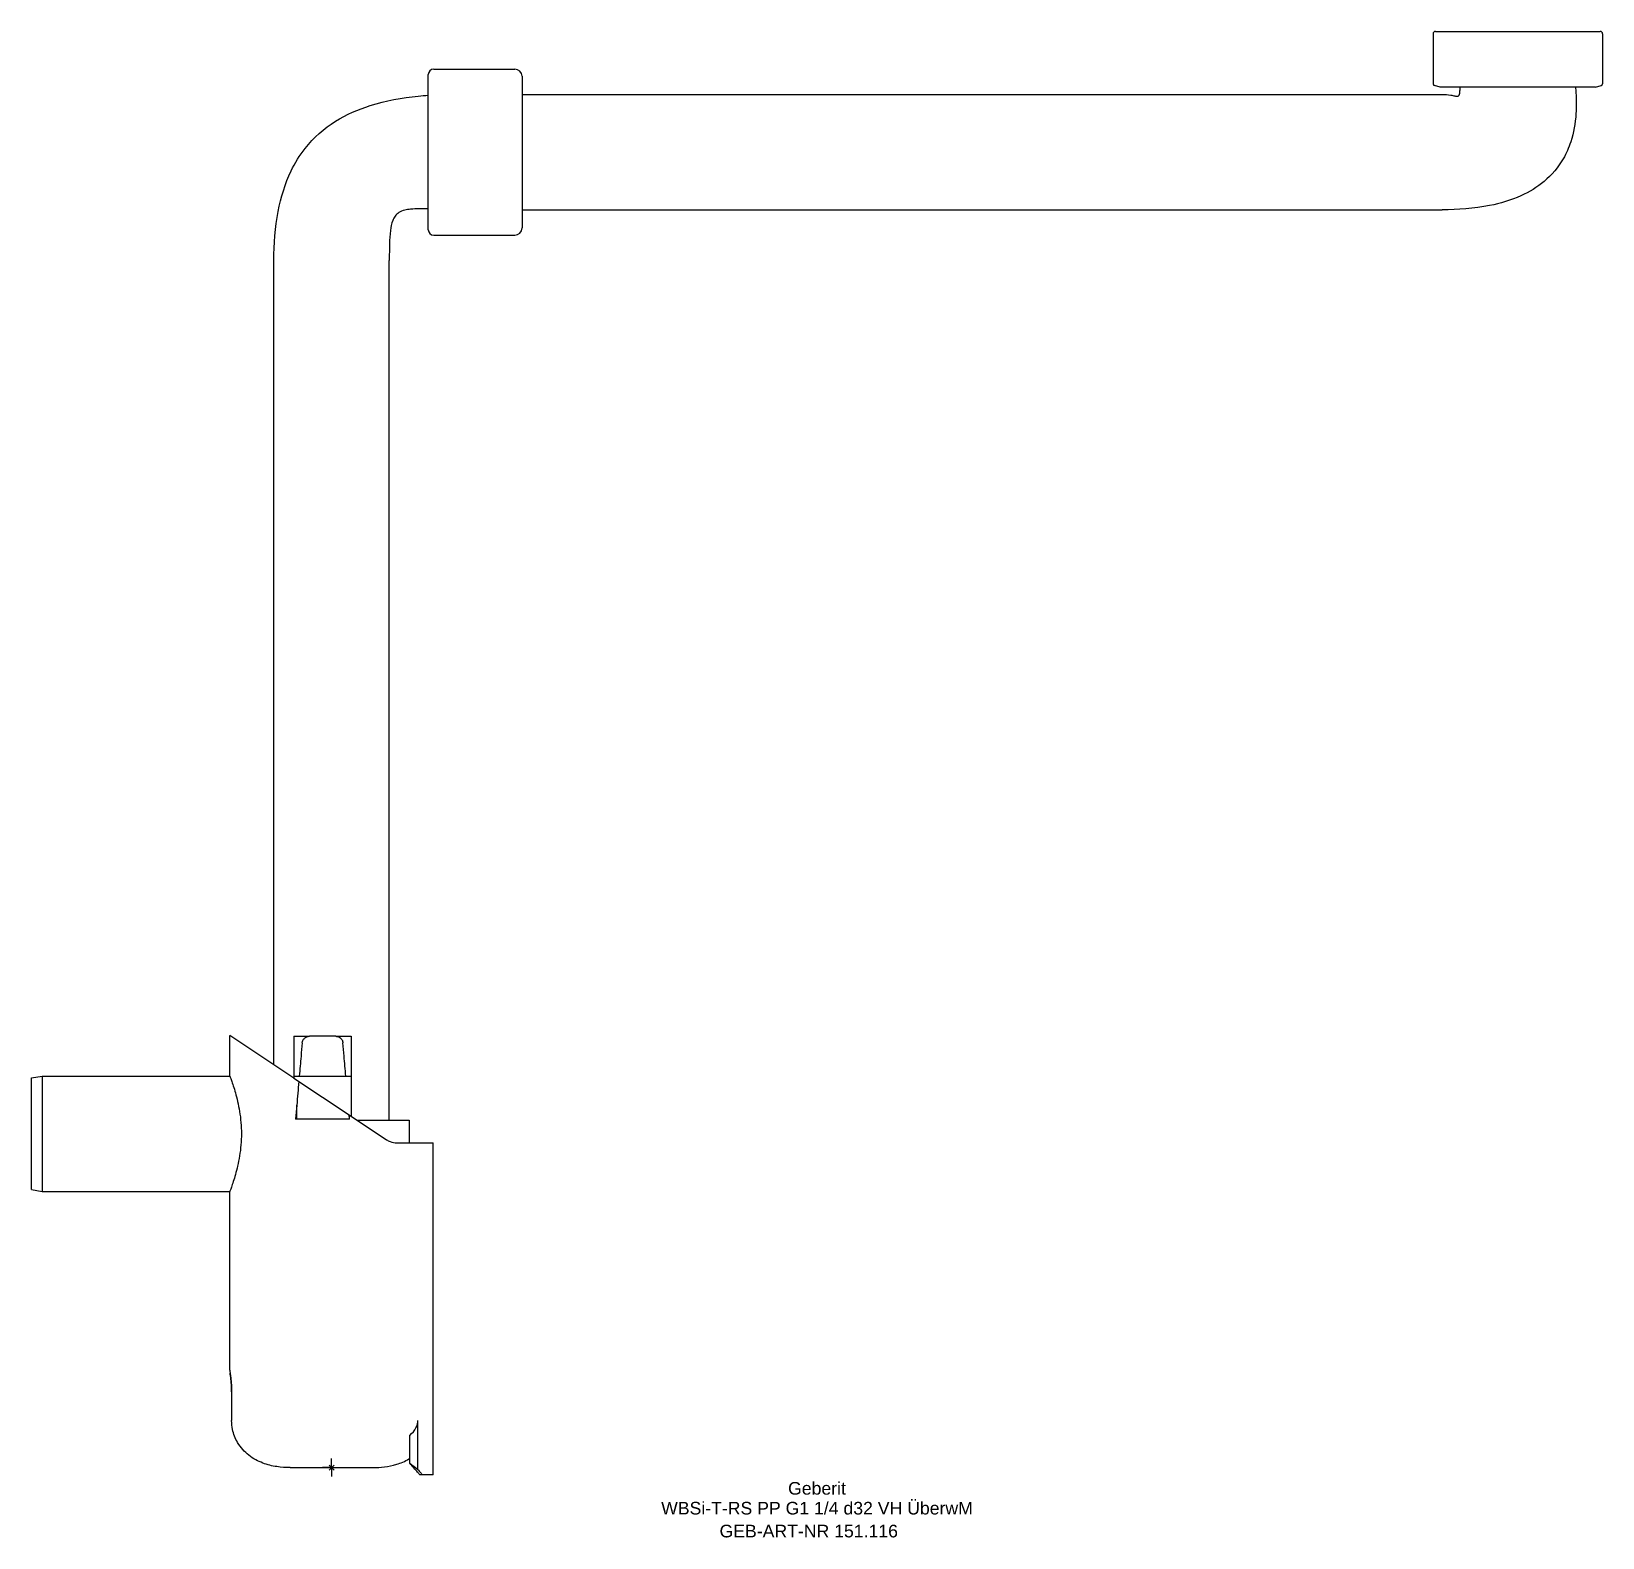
# Model space of a CAD drawing. Header units: millimetres. Extents: x -83 to 352, y -19 to 398.
import ezdxf
from ezdxf.enums import TextEntityAlignment as Align

# ---------------------------------------------------------------- set-up
doc = ezdxf.new("R2010")
doc.units = ezdxf.units.MM
doc.layers.get('0').update_dxf_attribs({"linetype": 'CONTINUOUS'})
for name, color, linetype, lineweight in [('Arbeitspunkt(DIN)', 7, 'CONTINUOUS', 25), ('GEB-ART-NR', 1, 'CONTINUOUS', 18), ('GEB-BEZUG', 2, 'CONTINUOUS', 25), ('GEB-TEXT', 5, 'CONTINUOUS', 18)]:
    doc.layers.add(name, color=color, linetype=linetype, lineweight=lineweight)
doc.layers.add('GEB-KONTUR-A', color=5, linetype='CONTINUOUS')
doc.styles.get("Standard").update_dxf_attribs({"font": 'arial.ttf'})

# ---------------------------------------------------------------- blocks, each defined once
blk = doc.blocks.new('Einfügepunkt')
at = {"layer": 'GEB-BEZUG'}
for p, q in [((-0.71, -0.71), (0.71, 0.71)), ((-0.71, 0.71), (0.71, -0.71))]:
    blk.add_line(p, q, dxfattribs=at)

msp = doc.modelspace()

# ---------------------------------------------------------------- linework, layer by layer
at = {"layer": 'Arbeitspunkt(DIN)', "ltscale": 25}
for q in [(0, 2.5), (-2.5, 0), (0, -2.5), (2.5, 0)]:
    msp.add_line((0, 0), q, dxfattribs=at)
at = {"layer": 'GEB-KONTUR-A', "ltscale": 25}
for p, q in [((305.3, 397.24), (305.3, 383.43)), ((306, 397.94), (351.6, 397.94)), ((352.3, 397.24), (352.3, 383.43)), ((26.8, 343), (26.8, 386)), ((28.3, 387.5), (50.8, 387.5)), ((52.8, 385.5), (52.8, 343.5)), ((52.8, 380.5), (307.8, 380.5)), ((307.3, 382.5), (305.67, 382.95)), ((350.3, 382.5), (307.3, 382.5)), ((350.3, 382.5), (351.93, 382.95)), ((52.8, 348.5), (307.8, 348.5)), ((28.3, 341.5), (50.8, 341.5)), ((-16, 111.59), (-16, 334.5)), ((16, 96.25), (16, 334.5)), ((-28.2, 108.5), (-28.2, 119.7)), ((-10.45, 107.91), (-28.2, 119.7)), ((-10.45, 119.5), (-10.45, 107.91)), ((-10.45, 119.5), (-6.16, 119.5)), ((1.16, 119.5), (5.45, 119.5)), ((5.45, 119.5), (5.45, 108.5)), ((-83.2, 107.97), (-80.2, 108.5)), ((-83.2, 77.03), (-83.2, 107.97)), ((-80.2, 108.5), (-80.2, 76.5)), ((-80.2, 108.5), (-28.2, 108.5)), ((-10.45, 108.5), (-10.45, 107.91)), ((-10.45, 108.5), (5.45, 108.5)), ((-10.45, 107.91), (5.45, 97.34)), ((-10.45, 107.91), (-10.45, 107.91)), ((5.45, 108.5), (5.45, 97.34)), ((-9.66, 100.43), (-10, 96.5)), ((-9.66, 96.5), (-9.66, 100.43)), ((-9.66, 96.5), (-10, 96.5)), ((5.45, 97.34), (15.24, 90.84)), ((7.1, 96.25), (21.5, 96.25)), ((21.5, 96.25), (21.5, 90)), ((18.01, 90), (28.2, 90)), ((28.2, -2), (28.2, 90)), ((-83.2, 77.03), (-80.2, 76.5)), ((-80.2, 76.5), (-28.2, 76.5)), ((-28.2, 27), (-28.2, 76.5)), ((-27.71, 21), (-27.71, 13)), ((21.66, 1.23), (21.66, 8.91)), ((23.91, -0.49), (23.91, 13)), ((25.18, -2), (24.46, -2)), ((28.2, -2), (25.18, -2))]:
    msp.add_line(p, q, dxfattribs=at)
for centre, radius, start, end in [((306, 397.24), 0.7, 90, 180), ((351.6, 397.24), 0.7, 0, 90), ((28.3, 386), 1.5, 90, 180), ((50.8, 385.5), 2, 0, 90), ((305.8, 383.43), 0.5, 180, 254.7), ((351.8, 383.43), 0.5, 285.3, 0), ((28.3, 343), 1.5, 180, 270), ((50.8, 343.5), 2, 270, 0), ((-23.2, 27), 5, 180, 189.1016)]:
    msp.add_arc(centre, radius, start, end, dxfattribs=at)
for points, knots in [([(-16, 334.5), (-16, 339.05), (-15.67, 343.62), (-14.07, 351.94), (-12.92, 355.76), (-10.14, 361.49), (-8.84, 363.61), (-5.01, 368.5), (-2.1, 371.07), (4.08, 374.92), (7.36, 376.34), (15.02, 378.75), (19.52, 379.54), (24.94, 380.13), (25.87, 380.22), (26.8, 380.29)], [0, 0, 0, 0, 1.364169, 1.364169, 2.540925, 2.540925, 3.275593, 3.275593, 4.406154, 4.406154, 5.460286, 5.460286, 6.815792, 6.815792, 7.096259, 7.096259, 7.096259, 7.096259]), ([(344.81, 382.5), (344.83, 381.98), (344.87, 381.47), (345.01, 379.03), (345.04, 377.09), (344.75, 372.51), (344.3, 369.85), (342.94, 365.72), (342.25, 364.15), (340.03, 360.3), (338.21, 358.15), (334.17, 354.77), (331.97, 353.45), (326.91, 351.16), (323.97, 350.29), (316.67, 348.82), (312.22, 348.5), (307.8, 348.5)], [0.050022, 0.050022, 0.050022, 0.050022, 0.205003, 0.205003, 0.783985, 0.783985, 1.580627, 1.580627, 2.090075, 2.090075, 2.911203, 2.911203, 3.668772, 3.668772, 4.577093, 4.577093, 5.902614, 5.902614, 5.902614, 5.902614]), ([(307.8, 380.5), (308.61, 380.5), (309.41, 380.43), (310.59, 380.23), (310.97, 380.15), (311.49, 380.05), (311.64, 380.02), (311.89, 380), (312, 379.99), (312.19, 380.02), (312.27, 380.04), (312.37, 380.1), (312.41, 380.12), (312.5, 380.21), (312.54, 380.28), (312.61, 380.42), (312.64, 380.5), (312.69, 380.72), (312.72, 380.86), (312.77, 381.32), (312.78, 381.65), (312.79, 382.15), (312.8, 382.33), (312.8, 382.5)], [0, 0, 0, 0, 0.2415027, 0.2415027, 0.3579837, 0.3579837, 0.4016779, 0.4016779, 0.4345712, 0.4345712, 0.4583942, 0.4583942, 0.4705144, 0.4705144, 0.4950728, 0.4950728, 0.5192625, 0.5192625, 0.5618748, 0.5618748, 0.6603381, 0.6603381, 0.7122697, 0.7122697, 0.7122697, 0.7122697]), ([(26.8, 348.74), (25.16, 348.81), (23.51, 348.84), (21.34, 348.63), (20.81, 348.55), (19.7, 348.27), (19.12, 348.05), (18.23, 347.47), (17.88, 347.13), (17.32, 346.38), (17.1, 345.96), (16.6, 344.66), (16.43, 343.73), (16.15, 341.57), (16.09, 340.33), (16.01, 337.56), (16, 336.03), (16, 334.5)], [0.199907, 0.199907, 0.199907, 0.199907, 0.692026, 0.692026, 0.853857, 0.853857, 1.034193, 1.034193, 1.174593, 1.174593, 1.314275, 1.314275, 1.593592, 1.593592, 1.966813, 1.966813, 2.425197, 2.425197, 2.425197, 2.425197]), ([(-8.15, 117.67), (-8.25, 116.45), (-8.36, 115.22), (-8.63, 112.16), (-8.79, 110.33), (-8.95, 108.5)], [-0.9226151, -0.9226151, -0.9226151, -0.9226151, -0.5521211, -0.5521211, 0, 0, 0, 0]), ([(-8.15, 117.67), (-8.13, 117.92), (-8.06, 118.15), (-7.84, 118.6), (-7.69, 118.81), (-7.31, 119.15), (-7.09, 119.28), (-6.63, 119.46), (-6.4, 119.5), (-6.16, 119.5)], [-0.3023548, -0.3023548, -0.3023548, -0.3023548, -0.2294654, -0.2294654, -0.1516029, -0.1516029, -0.0744252, -0.0744252, 0, 0, 0, 0]), ([(1.16, 119.5), (-0.06, 119.5), (-1.27, 119.5), (-2.48, 119.5), (-3.7, 119.5), (-4.91, 119.5), (-6.12, 119.5), (-6.14, 119.5), (-6.16, 119.5)], [3.1024549, 3.1024549, 3.1024549, 3.1024549, 3.225763, 3.225763, 3.225763, 3.3497144, 3.3497144, 3.3515562, 3.3515562, 3.3515562, 3.3515562]), ([(1.16, 119.5), (1.31, 119.5), (1.47, 119.48), (1.87, 119.39), (2.09, 119.28), (2.49, 119.01), (2.66, 118.84), (2.95, 118.42), (3.05, 118.18), (3.13, 117.84), (3.14, 117.76), (3.15, 117.67)], [0, 0, 0, 0, 0.0477829, 0.0477829, 0.1214634, 0.1214634, 0.1932519, 0.1932519, 0.2724176, 0.2724176, 0.2977394, 0.2977394, 0.2977394, 0.2977394]), ([(3.95, 108.5), (3.79, 110.34), (3.63, 112.18), (3.36, 115.24), (3.25, 116.46), (3.15, 117.67)], [-1.107278, -1.107278, -1.107278, -1.107278, -0.5519724, -0.5519724, -0.1837949, -0.1837949, -0.1837949, -0.1837949]), ([(-28.2, 108.5), (-28.2, 108.5), (-28.16, 108.4), (-28.01, 107.99), (-27.9, 107.68), (-27.61, 106.86), (-27.43, 106.35), (-27.05, 105.18), (-26.85, 104.52), (-26.25, 102.4), (-25.82, 100.62), (-25.34, 97.67), (-25.22, 96.64), (-25.05, 94.56), (-25, 93.52), (-25, 91.48), (-25.05, 90.44), (-25.22, 88.36), (-25.34, 87.33), (-25.82, 84.38), (-26.25, 82.6), (-26.85, 80.48), (-27.05, 79.82), (-27.43, 78.65), (-27.61, 78.14), (-27.9, 77.32), (-28.01, 77.01), (-28.16, 76.6), (-28.2, 76.5), (-28.2, 76.5)], [2.43825, 2.43825, 2.43825, 2.43825, 2.742836, 2.742836, 3.047422, 3.047422, 3.352008, 3.352008, 3.656594, 3.656594, 4.266547, 4.266547, 4.571523, 4.571523, 4.8765, 4.8765, 5.181476, 5.181476, 5.486452, 5.486452, 6.096405, 6.096405, 6.400991, 6.400991, 6.705577, 6.705577, 7.010163, 7.010163, 7.31475, 7.31475, 7.31475, 7.31475]), ([(5, 96.5), (4.59, 96.5), (3.78, 96.5), (2.75, 96.5), (1.72, 96.5), (0.9, 96.5), (-0.13, 96.5), (-0.96, 96.5), (-1.99, 96.5), (-2.81, 96.5), (-3.84, 96.5), (-4.65, 96.5), (-5.67, 96.5), (-6.48, 96.5), (-7.48, 96.5), (-8.48, 96.5), (-9.27, 96.5), (-9.66, 96.5)], [-6.6150533, -6.6150533, -6.6150533, -6.6150533, -6.5732634, -6.5314736, -6.5105787, -6.4687888, -6.4478939, -6.406104, -6.3852091, -6.3434193, -6.3225243, -6.2807345, -6.2598396, -6.2180497, -6.1971548, -6.1553649, -6.1135751, -6.1135751, -6.1135751, -6.1135751]), ([(15.24, 90.84), (15.55, 90.63), (15.87, 90.47), (16.82, 90.1), (17.45, 90), (18.01, 90)], [2.3935958, 2.3935958, 2.3935958, 2.3935958, 2.5199609, 2.5199609, 2.7591271, 2.7591271, 2.7591271, 2.7591271]), ([(-27.71, 21), (-27.71, 21.47), (-27.73, 21.95), (-27.77, 22.87), (-27.8, 23.32), (-27.87, 24.19), (-27.92, 24.6), (-28, 25.3), (-28.04, 25.59), (-28.11, 26.01), (-28.13, 26.15), (-28.14, 26.2), (-28.14, 26.21), (-28.14, 26.21)], [0, 0, 0, 0, 0.1642037, 0.1642037, 0.3338068, 0.3338068, 0.5173948, 0.5173948, 0.706196, 0.706196, 0.8949971, 0.8949971, 0.9440059, 0.9440059, 0.9440059, 0.9440059]), ([(-28.14, 26.21), (-28.14, 26.21), (-28.12, 26.12), (-28.07, 25.78), (-28.03, 25.53), (-27.95, 24.88), (-27.9, 24.49), (-27.82, 23.61), (-27.78, 23.13), (-27.73, 22.14), (-27.72, 21.65), (-27.71, 21.11), (-27.71, 21.05), (-27.71, 21)], [0.9440059, 0.9440059, 0.9440059, 0.9440059, 1.1328029, 1.1328029, 1.3215999, 1.3215999, 1.5103969, 1.5103969, 1.6981433, 1.6981433, 1.8694517, 1.8694517, 1.8879909, 1.8879909, 1.8879909, 1.8879909]), ([(-11.46, 0), (-12.67, 0), (-13.93, 0.07), (-16.47, 0.45), (-17.76, 0.76), (-20.38, 1.76), (-21.69, 2.44), (-24.11, 4.33), (-25.21, 5.5), (-26.7, 8.05), (-27.19, 9.27), (-27.63, 11.37), (-27.71, 12.19), (-27.71, 13)], [-1.752408, -1.752408, -1.752408, -1.752408, -1.401926, -1.401926, -1.051445, -1.051445, -0.700963, -0.700963, -0.375168, -0.375168, -0.139777, -0.139777, 0, 0, 0, 0]), ([(21.66, 8.91), (22.42, 9.58), (23.01, 10.28), (23.56, 11.34), (23.7, 11.69), (23.87, 12.38), (23.91, 12.68), (23.91, 13)], [-0.5063274, -0.5063274, -0.5063274, -0.5063274, -0.2192448, -0.2192448, -0.0952268, -0.0952268, 0, 0, 0, 0]), ([(11.46, 0), (12.51, 0), (13.6, 0.05), (15.8, 0.33), (16.91, 0.55), (19.17, 1.25), (20.32, 1.73), (21.51, 2.44), (21.59, 2.48), (21.66, 2.53)], [-0.0025461, -0.0025461, -0.0025461, -0.0025461, 0.3018128, 0.3018128, 0.6061717, 0.6061717, 0.9105305, 0.9105305, 0.9307558, 0.9307558, 0.9307558, 0.9307558]), ([(24.46, -2), (24.27, -1.77), (24.06, -1.53), (23.21, -0.55), (22.48, 0.3), (21.66, 1.23)], [5.3542208, 5.3542208, 5.3542208, 5.3542208, 5.5185151, 5.5185151, 6.0234142, 6.0234142, 6.0234142, 6.0234142]), ([(-11.46, 0), (-11.22, 0), (-10.98, 0), (-10.1, 0), (-9.4, 0), (-7.82, 0), (-6.94, 0), (-5.04, 0), (-4.02, 0), (-1.99, 0), (-1, 0), (0, 0), (0.79, 0), (1.58, 0), (2.89, 0), (3.42, 0), (5.06, 0), (6.1, 0), (8.58, 0), (9.88, 0), (11.13, 0), (11.3, 0), (11.46, 0)], [-13.048408, -13.048408, -13.048408, -13.048408, -12.915224, -12.915224, -12.587704, -12.587704, -12.246716, -12.246716, -11.911149, -11.911149, -11.612515, -11.612515, -11.612515, -11.37582, -11.37582, -11.208197, -11.208197, -10.847519, -10.847519, -10.267924, -10.267924, -10.17665, -10.17665, -10.17665, -10.17665]), ([(23.91, -0.49), (24.17, -0.81), (24.43, -1.11), (24.84, -1.6), (25.01, -1.8), (25.18, -2)], [1.8638891, 1.8638891, 1.8638891, 1.8638891, 2.0602453, 2.0602453, 2.1997378, 2.1997378, 2.1997378, 2.1997378])]:
    msp.add_open_spline(points, degree=3, knots=knots, dxfattribs=at)
for points in [[(-9.08, 107), (-9.27, 104.81), (-9.46, 102.62), (-9.66, 100.43)], [(5, 96.5), (4.96, 96.9), (4.93, 97.31), (4.89, 97.71)], [(21.66, 1.23), (22.44, 0.65), (23.19, 0.07), (23.91, -0.49)]]:
    msp.add_open_spline(points, degree=3, dxfattribs=at)

# ---------------------------------------------------------------- block references
at = {"ltscale": 25}
msp.add_blockref('Einfügepunkt', (0, 0), dxfattribs=at)

# ---------------------------------------------------------------- texts
at = {"layer": 'GEB-ART-NR'}
msp.add_text('GEB-ART-NR 151.116', height=3.5, dxfattribs=at).set_placement((132.26, -19.34), align=Align.CENTER)
at = {"layer": 'GEB-TEXT'}
for s, p in [('Geberit', (134.55, -7.5)), ('WBSi-T-RS PP G1 1/4 d32 VH ÜberwM', (134.55, -13))]:
    msp.add_text(s, height=3.5, dxfattribs=at).set_placement(p, align=Align.CENTER)

doc.saveas('drawing.dxf')
